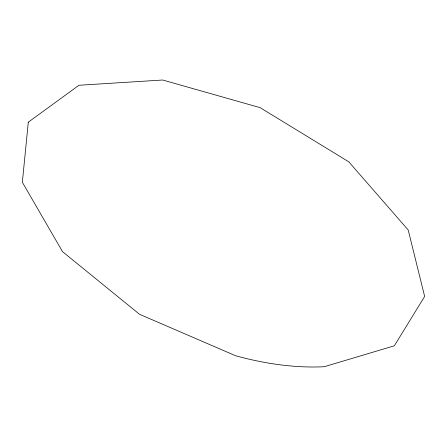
<?xml version="1.0" encoding="UTF-8"?>
<svg xmlns="http://www.w3.org/2000/svg" width="447" height="447" viewBox="0 0 447 447"><rect width="100%" height="100%" fill="white"/><g stroke="black" fill="none" stroke-linecap="round" stroke-linejoin="round"><path stroke-width="0.67" d="M28.29 122.187L22.35 182.281L62.53 251.655L139.542 314.297L235.619 355.751A218.354 120.198 26.1 0 0 324.254 366.713L394.332 345.805L424.65 296.434L408.206 229.993L348.794 161.825L260.137 107.66L162.697 80.013L78.968 85.26L28.29 122.187"/></g></svg>
